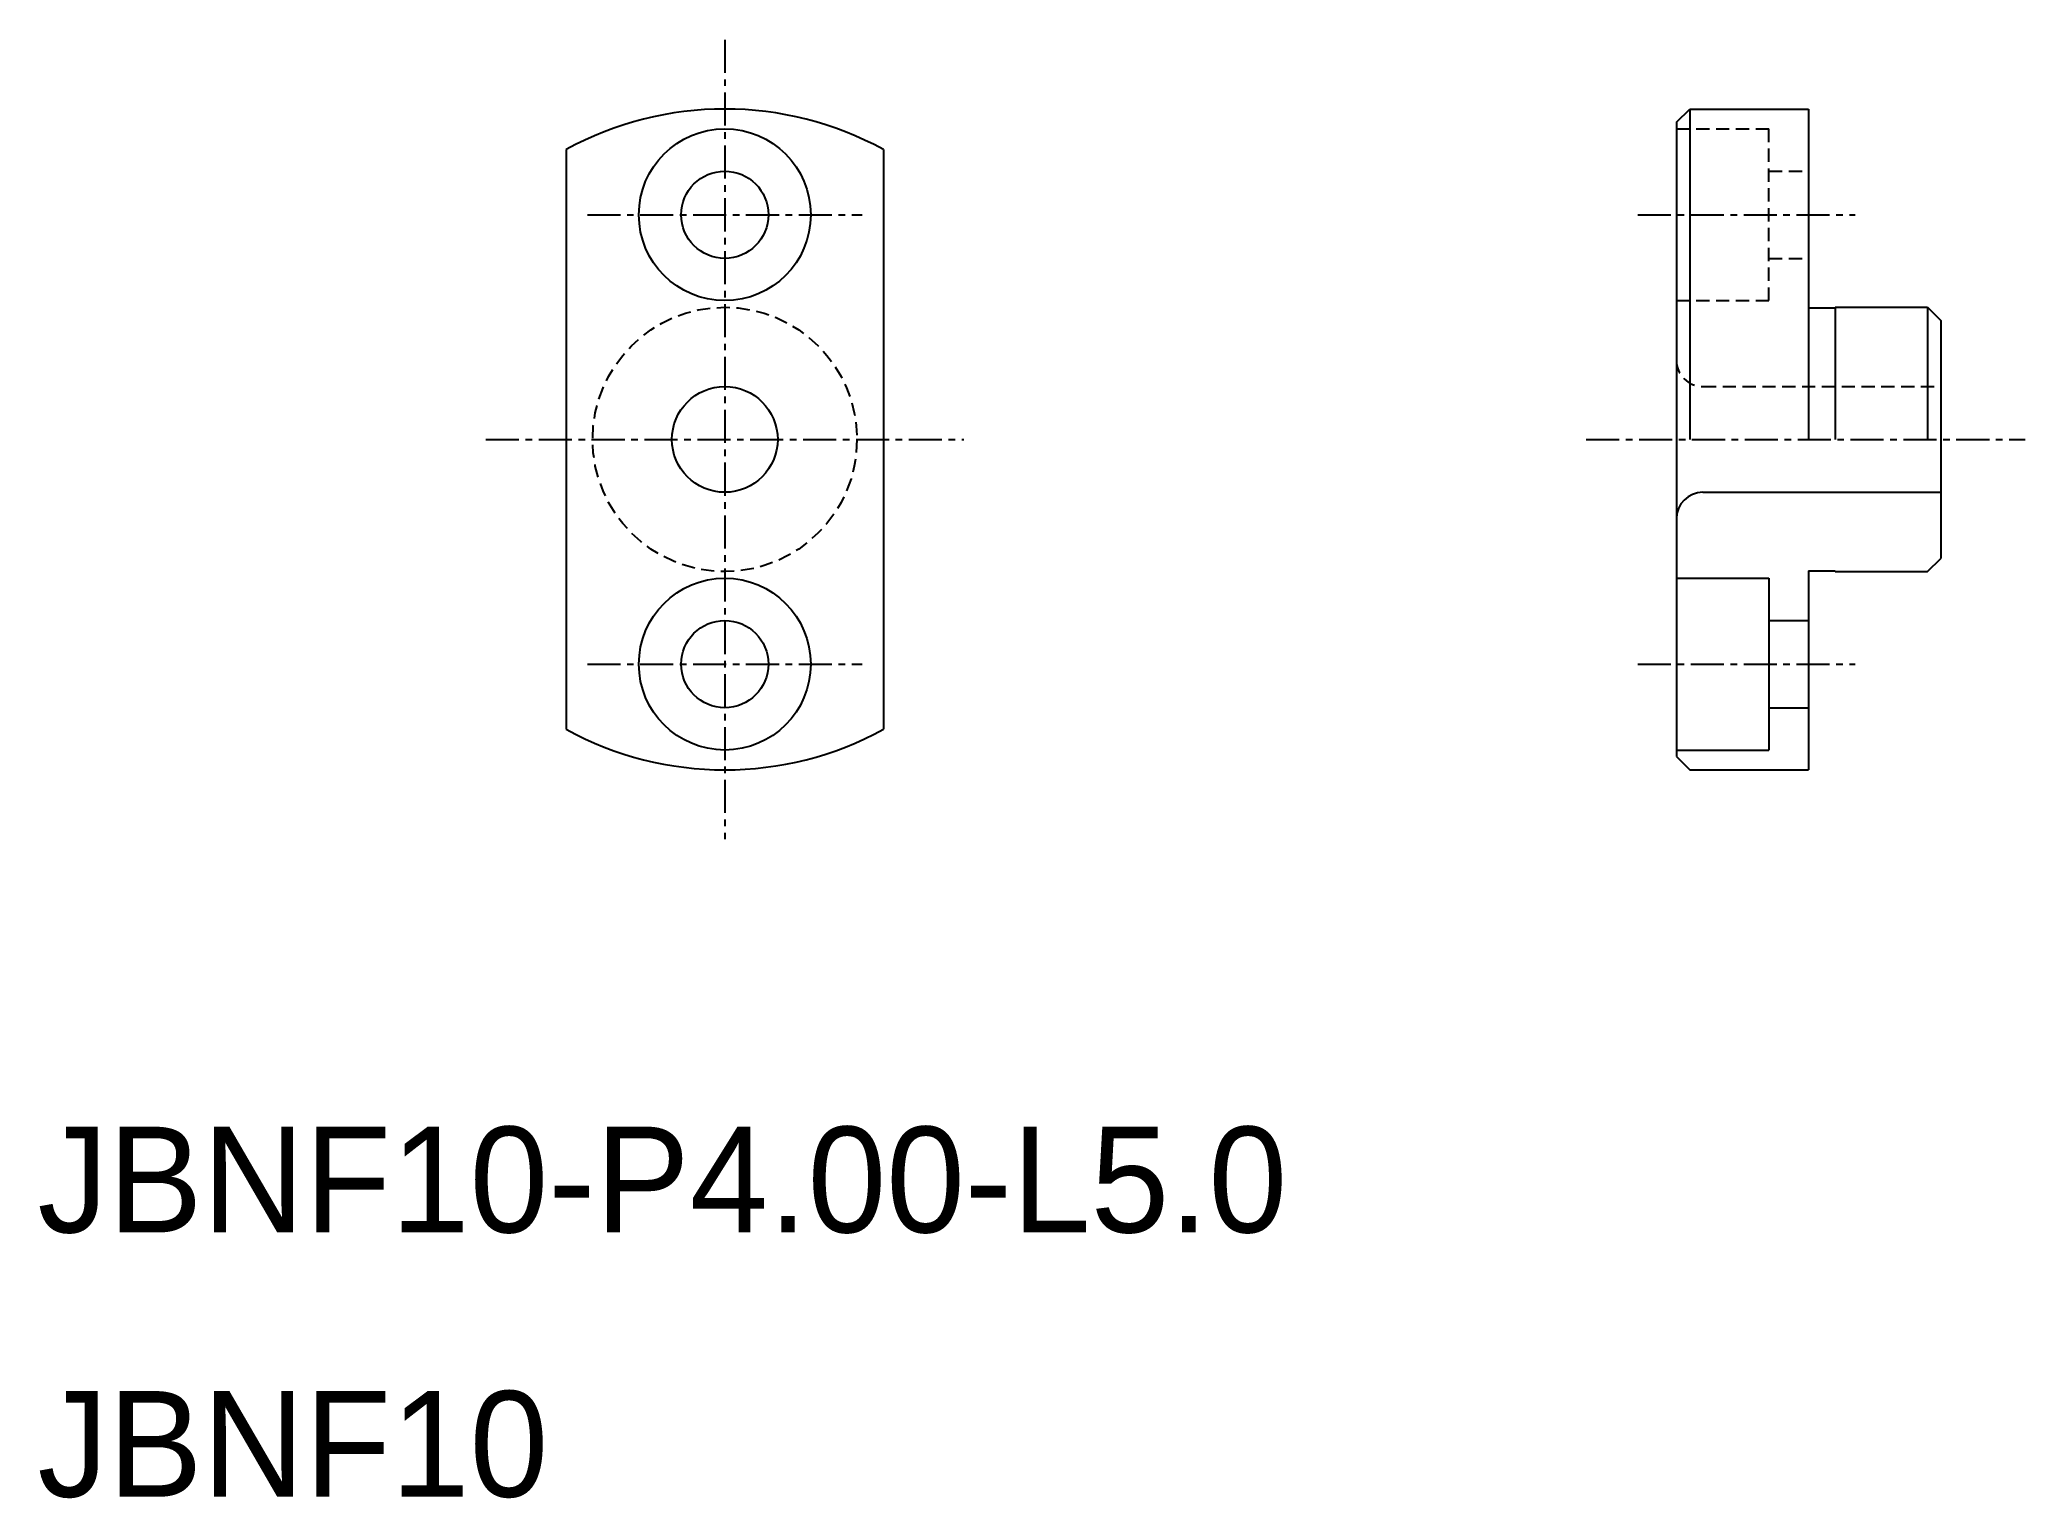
# Model space of a CAD drawing. Extents: x 10.1 to 85.2, y 9.9 to 65.1.
import ezdxf

# ---------------------------------------------------------------- set-up
doc = ezdxf.new("R2010")
doc.units = 0
doc.linetypes.add('CENTER', pattern=[2, 1.25, -0.25, 0.25, -0.25])
doc.linetypes.add('DASHED', pattern=[0.75, 0.5, -0.25])
doc.layers.get('0').update_dxf_attribs({"linetype": 'CONTINUOUS'})
doc.layers.add('CENTER', color=1, linetype='CENTER')

msp = doc.modelspace()

# ---------------------------------------------------------------- linework, layer by layer
at = {"color": 7, "linetype": 'CONTINUOUS'}
for p, q in [((72, 62), (72.5, 62.5)), ((72.5, 62.5), (72.5, 50)), ((72.5, 62.5), (77, 62.5)), ((73.625, 62.5), (73.625, 62.5)), ((74.75, 62.5), (74.75, 62.5)), ((77, 62.5), (77, 50)), ((72, 62), (72, 38)), ((30, 60.966), (30, 39.034)), ((42, 60.966), (42, 39.034)), ((77, 54.975), (78, 54.975)), ((78, 55), (81.5, 55)), ((78, 55), (78, 50)), ((81.5, 55), (81.5, 50)), ((81.5, 55), (82, 54.5)), ((82, 54.5), (82, 45.5)), ((73, 48), (82, 48)), ((81.5, 45), (82, 45.5)), ((72, 44.75), (75.5, 44.75)), ((75.5, 44.75), (75.5, 38.25)), ((77, 45.025), (77, 37.5)), ((77, 45.025), (78, 45.025)), ((78, 45.025), (78, 45)), ((78, 45), (81.5, 45)), ((75.5, 43.15), (77, 43.15)), ((75.5, 39.85), (77, 39.85)), ((72, 38.25), (75.5, 38.25)), ((72, 38), (72.5, 37.5)), ((72.5, 37.5), (77, 37.5))]:
    msp.add_line(p, q, dxfattribs=at)
at = {"color": 3, "linetype": 'DASHED'}
for p, q in [((72, 61.75), (75.5, 61.75)), ((75.5, 55.25), (75.5, 61.75)), ((75.5, 60.15), (77, 60.15)), ((75.5, 56.85), (77, 56.85)), ((72, 55.25), (75.5, 55.25)), ((73, 52), (82, 52))]:
    msp.add_line(p, q, dxfattribs=at)
at = {"color": 7, "linetype": 'CONTINUOUS'}
for centre, radius in [((36, 58.5), 3.25), ((36, 58.5), 1.65), ((36, 50), 2), ((36, 41.5), 3.25), ((36, 41.5), 1.65)]:
    msp.add_circle(centre, radius, dxfattribs=at)
at = {"color": 3, "linetype": 'DASHED'}
msp.add_circle((36, 50), 5, dxfattribs=at)
at = {"color": 7, "linetype": 'CONTINUOUS'}
for centre, radius, start, end in [((36, 50), 12.5, 61.3146, 118.6854), ((73, 47), 1, 90, 180), ((36, 50), 12.5, 241.3146, 298.6854)]:
    msp.add_arc(centre, radius, start, end, dxfattribs=at)
at = {"color": 3, "linetype": 'DASHED'}
msp.add_arc((73, 53), 1, 180, 270, dxfattribs=at)
at = {"layer": 'CENTER', "color": 1, "linetype": 'CENTER'}
for p, q in [((36, 65.121), (36, 34.879)), ((30.801, 58.5), (41.199, 58.5)), ((70.543, 58.5), (78.761, 58.5)), ((26.963, 50), (45.037, 50)), ((68.587, 50), (85.196, 50)), ((30.801, 41.5), (41.199, 41.5)), ((70.543, 41.5), (78.761, 41.5))]:
    msp.add_line(p, q, dxfattribs=at)

# ---------------------------------------------------------------- texts
at = {"color": 7, "linetype": 'CONTINUOUS'}
for s, p in [('JBNF10-P4.00-L5.0', (10, 20)), ('JBNF10', (10, 10))]:
    msp.add_text(s, height=4, dxfattribs=at).set_placement(p)

doc.saveas('drawing.dxf')
